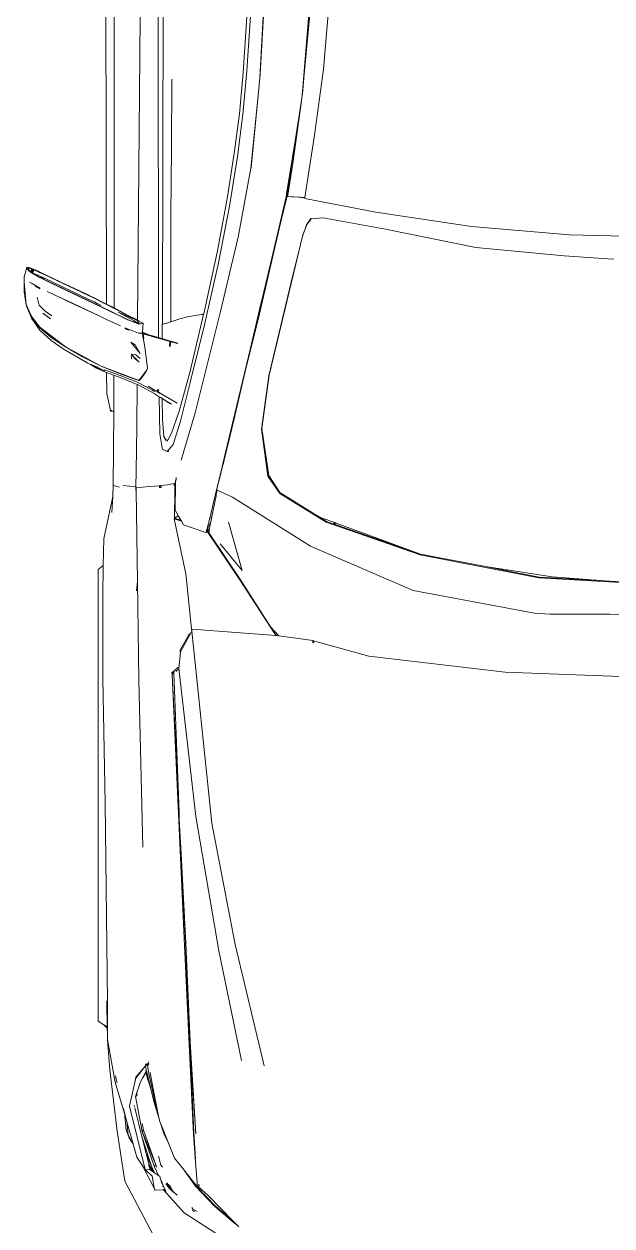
# Model space of a CAD drawing. Header units: millimetres. Extents: x 1010 to 1494, y -119 to 564.
# Drawn here: x 1339.228 to 1340.298, y 488.386 to 490.575 of the extents above; entities that cross this region are included whole.
import ezdxf

# ---------------------------------------------------------------- set-up
doc = ezdxf.new("R2010")
doc.units = ezdxf.units.MM
doc.layers.get('0').update_dxf_attribs({"lineweight": 9})
doc.layers.add('Edges', color=7, linetype='Continuous', lineweight=9)

# ---------------------------------------------------------------- blocks, each defined once
blk = doc.blocks.new('chevy tahoe pl')
at = {"layer": 'Edges'}
for p, q in [((115.411, 100.671), (116.193, 101.215)), ((115.562, 100.672), (116.265, 101.216)), ((116.193, 101.215), (116.517, 101.34)), ((116.214, 101.216), (116.517, 101.34)), ((116.546, 101.343), (116.255, 101.216)), ((116.265, 101.216), (116.641, 101.381)), ((116.28, 101.19), (116.958, 101.505)), ((116.419, 101.292), (116.546, 101.343)), ((116.517, 101.34), (116.662, 101.4)), ((116.582, 101.357), (116.546, 101.343)), ((116.565, 101.354), (116.629, 101.379)), ((116.582, 101.357), (116.641, 101.381)), ((116.629, 101.379), (116.582, 101.357)), ((116.654, 101.389), (116.629, 101.379)), ((116.641, 101.381), (116.974, 101.515)), ((116.641, 101.381), (116.654, 101.389)), ((116.654, 101.389), (116.704, 101.409)), ((116.662, 101.4), (116.837, 101.472)), ((116.807, 101.461), (116.662, 101.4)), ((116.704, 101.409), (116.974, 101.515)), ((116.704, 101.409), (116.733, 101.423)), ((116.733, 101.423), (116.766, 101.436)), ((116.766, 101.436), (116.974, 101.515)), ((116.918, 101.505), (116.766, 101.436)), ((116.766, 101.436), (116.907, 101.498)), ((116.837, 101.472), (116.807, 101.461)), ((116.837, 101.472), (116.918, 101.505)), ((116.907, 101.498), (116.998, 101.538)), ((117.039, 101.558), (116.918, 101.505)), ((116.99, 101.525), (116.953, 101.512)), ((116.958, 101.505), (117.011, 101.53)), ((116.974, 101.515), (116.958, 101.505)), ((116.979, 101.518), (116.974, 101.515)), ((116.979, 101.518), (117.011, 101.53)), ((116.99, 101.525), (116.979, 101.518)), ((117.038, 101.555), (116.99, 101.525)), ((117.011, 101.53), (116.99, 101.525)), ((116.998, 101.538), (117.008, 101.542)), ((117.008, 101.542), (117.038, 101.555)), ((117.011, 101.53), (117.015, 101.531)), ((117.019, 101.535), (117.015, 101.531)), ((117.038, 101.555), (117.041, 101.556)), ((117.043, 101.558), (117.039, 101.558)), ((117.043, 101.558), (117.041, 101.556)), ((117.043, 101.558), (118.528, 101.682)), ((117.043, 101.558), (117.878, 101.679)), ((117.878, 101.679), (118.542, 101.687)), ((118.528, 101.682), (117.878, 101.679)), ((118.282, 100.95), (118.508, 101.345)), ((118.508, 101.345), (118.39, 101.132)), ((118.542, 101.687), (118.528, 101.682)), ((118.582, 101.683), (118.528, 101.682)), ((118.542, 101.687), (118.582, 101.683)), ((118.786, 101.686), (118.582, 101.683)), ((118.786, 101.686), (118.846, 101.687)), ((119.366, 101.519), (118.846, 101.687)), ((118.984, 100.983), (119.114, 101.197)), ((118.997, 101.038), (119.133, 101.261)), ((119.084, 101.142), (119.199, 101.265)), ((119.119, 101.198), (119.094, 101.137)), ((119.123, 101.208), (119.114, 101.197)), ((119.123, 101.208), (119.119, 101.198)), ((119.177, 101.275), (119.123, 101.208)), ((119.133, 101.261), (119.145, 101.276)), ((119.199, 101.265), (119.139, 101.118)), ((119.145, 101.276), (119.153, 101.285)), ((119.153, 101.285), (119.242, 101.392)), ((119.206, 101.31), (119.177, 101.275)), ((119.275, 101.232), (119.177, 101.275)), ((119.215, 101.084), (119.199, 101.265)), ((119.206, 101.31), (119.237, 101.337)), ((119.215, 101.084), (119.275, 101.232)), ((119.215, 101.084), (119.353, 101.215)), ((119.237, 101.337), (119.253, 101.35)), ((119.242, 101.392), (119.244, 101.394)), ((119.244, 101.394), (119.262, 101.411)), ((119.253, 101.35), (119.304, 101.374)), ((119.262, 101.411), (119.327, 101.469)), ((119.275, 101.232), (119.353, 101.215)), ((119.353, 101.215), (119.291, 101.063)), ((119.304, 101.374), (119.333, 101.376)), ((119.327, 101.469), (119.38, 101.495)), ((119.331, 101.08), (119.401, 101.248)), ((119.331, 101.08), (119.353, 101.215)), ((119.333, 101.376), (119.339, 101.383)), ((119.339, 101.383), (119.345, 101.389)), ((119.339, 101.383), (119.36, 101.38)), ((119.345, 101.389), (119.384, 101.426)), ((119.345, 101.389), (119.38, 101.384)), ((119.4, 101.248), (119.345, 101.112)), ((119.394, 101.369), (119.353, 101.215)), ((119.353, 101.215), (119.4, 101.248)), ((119.36, 101.38), (119.38, 101.384)), ((119.366, 101.519), (119.457, 101.505)), ((119.38, 101.495), (119.409, 101.498)), ((119.38, 101.384), (119.394, 101.369)), ((119.384, 101.426), (119.409, 101.498)), ((119.394, 101.369), (119.446, 101.417)), ((119.4, 101.248), (119.422, 101.3)), ((119.409, 101.498), (119.423, 101.495)), ((119.472, 101.486), (119.422, 101.3)), ((119.423, 101.495), (119.427, 101.5)), ((119.427, 101.5), (119.437, 101.501)), ((119.457, 101.505), (119.432, 101.434)), ((119.432, 101.434), (119.446, 101.417)), ((119.437, 101.501), (119.457, 101.505)), ((119.457, 101.505), (119.472, 101.486)), ((115.606, 100.672), (114.334, 99.031)), ((114.75, 99.942), (115.411, 100.671)), ((114.937, 99.942), (115.562, 100.672)), ((115.611, 100.674), (115.606, 100.672)), ((115.611, 100.674), (116.28, 101.19)), ((116.137, 99.991), (116.515, 100.485)), ((116.632, 100.341), (117.019, 100.725)), ((118.737, 100.515), (116.947, 96.8)), ((117.019, 100.725), (117.541, 100.844)), ((118.17, 100.866), (118.078, 100.682)), ((118.078, 100.682), (118.141, 100.676)), ((118.17, 100.866), (118.141, 100.676)), ((118.233, 100.863), (118.141, 100.676)), ((118.216, 100.953), (118.17, 100.866)), ((118.17, 100.866), (118.282, 100.95)), ((118.17, 100.866), (118.233, 100.863)), ((118.282, 100.95), (118.216, 100.953)), ((118.282, 100.95), (118.233, 100.863)), ((118.39, 101.132), (118.282, 100.95)), ((118.508, 100.067), (118.734, 100.54)), ((118.943, 100.796), (118.726, 100.329)), ((118.734, 100.54), (118.826, 100.728)), ((118.824, 100.693), (118.734, 100.54)), ((118.737, 100.515), (118.734, 100.54)), ((118.737, 100.515), (118.824, 100.693)), ((118.847, 100.624), (118.742, 100.399)), ((118.824, 100.693), (118.749, 100.57)), ((118.824, 100.693), (118.804, 100.682)), ((118.824, 100.693), (118.826, 100.728)), ((118.826, 100.728), (118.881, 100.827)), ((118.873, 100.783), (118.845, 100.762)), ((118.88, 100.823), (118.869, 100.807)), ((118.873, 100.783), (118.984, 100.983)), ((118.881, 100.827), (118.873, 100.783)), ((118.881, 100.827), (118.951, 100.955)), ((119.063, 101.059), (118.943, 100.796)), ((119.165, 100.786), (118.944, 100.313)), ((118.997, 101.038), (118.951, 100.955)), ((118.984, 100.983), (118.951, 100.955)), ((119.199, 100.788), (118.975, 100.307)), ((119.094, 101.137), (119.063, 101.059)), ((119.084, 101.142), (119.069, 101.107)), ((119.094, 101.164), (119.084, 101.142)), ((119.084, 101.142), (119.094, 101.137)), ((119.215, 101.084), (119.094, 101.137)), ((119.291, 101.063), (119.165, 100.786)), ((119.33, 101.079), (119.199, 100.788)), ((119.215, 101.084), (119.291, 101.063)), ((119.33, 101.079), (119.291, 101.063)), ((119.331, 101.08), (119.33, 101.079)), ((119.345, 101.112), (119.331, 101.08)), ((114.176, 99.109), (114.75, 99.942)), ((114.334, 99.031), (114.937, 99.942)), ((116.326, 99.906), (116.632, 100.341)), ((117.415, 97.558), (118.729, 100.331)), ((117.907, 100.192), (117.604, 99.549)), ((117.613, 99.592), (117.907, 100.192)), ((118.205, 99.443), (118.508, 100.067)), ((118.975, 100.307), (118.509, 99.323)), ((118.944, 100.313), (118.596, 99.575)), ((118.742, 100.399), (118.721, 100.356)), ((118.726, 100.329), (118.729, 100.331)), ((114.334, 99.031), (113.096, 96.737)), ((113.293, 97.597), (114.176, 99.109)), ((113.697, 97.933), (114.334, 99.031)), ((116.327, 96.865), (117.292, 98.896)), ((118.205, 99.443), (116.936, 96.806)), ((117.066, 98.444), (117.613, 99.592)), ((117.604, 99.549), (117.292, 98.896)), ((118.596, 99.575), (117.443, 97.144)), ((118.509, 99.323), (117.458, 97.099)), ((117.655, 97.521), (118.509, 99.323)), ((116.327, 96.865), (117.066, 98.444)), ((113.096, 96.737), (113.697, 97.933)), ((113.101, 97.256), (113.174, 97.337)), ((113.163, 97.293), (113.174, 97.337)), ((113.165, 97.322), (113.22, 97.403)), ((113.165, 97.322), (113.185, 97.372)), ((113.199, 97.362), (113.165, 97.322)), ((113.176, 97.339), (113.174, 97.337)), ((113.176, 97.339), (113.185, 97.372)), ((113.203, 97.369), (113.176, 97.339)), ((113.185, 97.372), (113.293, 97.597)), ((113.185, 97.372), (113.236, 97.433)), ((117.228, 97.169), (117.416, 97.564)), ((117.416, 97.564), (117.415, 97.558)), ((70.553, 96.34), (70.771, 96.562)), ((70.631, 96.341), (70.771, 96.562)), ((70.771, 96.562), (70.996, 96.919)), ((70.996, 96.919), (100.036, 96.919)), ((93.041, 96.63), (85.01, 96.486)), ((93.041, 96.63), (98.28, 96.633)), ((98.28, 96.633), (100.285, 96.598)), ((100.036, 96.919), (100.285, 96.598)), ((100.285, 96.598), (102.001, 96.568)), ((102.001, 96.568), (104.733, 95.992)), ((113.096, 96.737), (112.322, 94.707)), ((112.606, 95.522), (113.096, 96.737)), ((112.976, 97.039), (112.746, 96.513)), ((112.805, 96.492), (112.992, 96.96)), ((113.017, 96.939), (112.805, 96.492)), ((113.101, 97.256), (112.976, 97.039)), ((112.98, 97), (113.086, 97.188)), ((112.98, 97), (113.06, 97.098)), ((112.992, 96.96), (112.98, 97)), ((112.992, 96.96), (113.06, 97.098)), ((112.992, 96.96), (113.017, 96.939)), ((113.098, 97.118), (113.017, 96.939)), ((113.017, 96.939), (113.06, 97.098)), ((113.017, 96.939), (113.031, 96.964)), ((113.031, 96.964), (113.118, 97.159)), ((113.143, 97.244), (113.06, 97.098)), ((113.06, 97.098), (113.086, 97.188)), ((113.098, 97.118), (113.06, 97.098)), ((113.086, 97.188), (113.101, 97.256)), ((113.143, 97.244), (113.086, 97.188)), ((113.143, 97.244), (113.098, 97.118)), ((113.101, 97.256), (113.165, 97.322)), ((113.143, 97.244), (113.101, 97.256)), ((113.118, 97.159), (113.163, 97.293)), ((113.165, 97.322), (113.143, 97.244)), ((116.327, 96.865), (116.109, 96.393)), ((116.947, 96.8), (116.192, 95.221)), ((116.592, 96.084), (116.936, 96.806)), ((117.215, 96.697), (116.646, 95.6)), ((117.135, 96.984), (117.005, 96.733)), ((117.005, 96.73), (117.005, 96.733)), ((117.223, 96.641), (117.095, 96.395)), ((117.228, 97.166), (117.135, 96.984)), ((117.443, 97.144), (117.215, 96.697)), ((117.458, 97.099), (117.223, 96.641)), ((117.228, 97.169), (117.228, 97.166)), ((67.876, 96.171), (63.925, 95.698)), ((67.077, 95.837), (65.073, 95.24)), ((67.077, 95.837), (69.831, 96.332)), ((67.091, 95.716), (67.487, 95.805)), ((67.876, 96.171), (69.794, 96.332)), ((69.794, 96.332), (69.84, 96.336)), ((69.831, 96.332), (69.834, 96.333)), ((69.834, 96.333), (69.84, 96.336)), ((69.84, 96.336), (69.845, 96.336)), ((69.845, 96.336), (70.244, 96.335)), ((70.244, 96.335), (70.553, 96.34)), ((72.044, 96.33), (70.244, 96.335)), ((70.553, 96.34), (70.631, 96.341)), ((70.631, 96.341), (72.213, 96.366)), ((72.279, 96.333), (72.044, 96.33)), ((72.213, 96.366), (72.28, 96.362)), ((72.214, 96.358), (72.213, 96.358)), ((85.01, 96.486), (72.279, 96.333)), ((72.279, 96.333), (72.28, 96.362)), ((103.693, 96.045), (104.733, 95.992)), ((104.733, 95.992), (105.431, 95.957)), ((105.324, 95.546), (105.431, 95.957)), ((105.431, 95.957), (105.433, 95.967)), ((105.433, 95.967), (110.133, 95.93)), ((110.133, 95.93), (110.2, 95.93)), ((110.2, 96.143), (110.246, 96.143)), ((110.2, 96.069), (110.2, 96.143)), ((110.246, 96.069), (110.2, 96.143)), ((110.246, 96.069), (110.2, 96.143)), ((110.2, 96.069), (110.246, 96.069)), ((110.2, 96.069), (110.2, 95.93)), ((110.2, 95.93), (112.529, 95.922)), ((111.346, 96.379), (110.246, 96.143)), ((110.246, 96.069), (110.246, 96.143)), ((111.346, 96.379), (112.699, 96.383)), ((112.381, 95.522), (112.529, 95.922)), ((112.861, 96.524), (112.499, 95.52)), ((112.529, 95.922), (112.699, 96.383)), ((112.699, 96.383), (112.746, 96.513)), ((115.691, 95.484), (116.109, 96.393)), ((115.979, 96.105), (115.691, 95.484)), ((116.109, 96.393), (115.979, 96.105)), ((116.109, 96.393), (116.111, 96.393)), ((116.31, 95.496), (116.592, 96.084)), ((116.841, 95.908), (116.658, 95.556)), ((117.095, 96.395), (116.841, 95.908)), ((116.841, 95.908), (120.762, 95.895)), ((138.182, 96.444), (117.095, 96.395)), ((120.762, 95.895), (138.327, 95.892)), ((57.24, 93.368), (60.722, 95.207)), ((63.925, 95.698), (60.722, 95.207)), ((63.042, 94.657), (64.53, 95.082)), ((64.026, 95.13), (63.507, 94.944)), ((64.549, 95.086), (63.705, 94.994)), ((64.901, 95.207), (64.026, 95.13)), ((64.142, 95.155), (64.026, 95.13)), ((64.53, 95.082), (64.549, 95.086)), ((64.549, 95.086), (64.941, 95.182)), ((64.955, 95.218), (64.901, 95.207)), ((64.955, 95.217), (64.901, 95.207)), ((64.941, 95.182), (64.955, 95.218)), ((64.941, 95.182), (64.956, 95.185)), ((65.073, 95.24), (64.955, 95.218)), ((64.956, 95.185), (65.291, 95.296)), ((64.956, 95.185), (65.396, 95.292)), ((67.031, 95.702), (67.091, 95.716)), ((105.429, 95.324), (105.354, 94.51)), ((105.43, 95.328), (105.429, 95.324)), ((111.929, 94.427), (112.381, 95.522)), ((112.499, 95.52), (112.096, 94.467)), ((112.308, 94.673), (112.606, 95.522)), ((115.493, 95.183), (115.408, 94.984)), ((115.556, 95.191), (115.471, 94.991)), ((115.493, 95.183), (115.471, 94.991)), ((115.493, 95.183), (115.556, 95.191)), ((115.948, 94.686), (116.086, 95.016)), ((116.11, 95.037), (115.978, 94.726)), ((116.581, 95.642), (116.019, 94.609)), ((116.581, 95.642), (116.025, 94.415)), ((116.646, 95.6), (116.025, 94.415)), ((116.192, 95.221), (116.086, 95.016)), ((116.086, 95.016), (116.104, 95.056)), ((116.11, 95.037), (116.086, 95.016)), ((116.104, 95.056), (116.174, 95.213)), ((116.104, 95.056), (116.11, 95.037)), ((116.192, 95.221), (116.11, 95.037)), ((116.192, 95.221), (116.133, 95.121)), ((116.174, 95.213), (116.31, 95.496)), ((116.192, 95.221), (116.174, 95.213)), ((116.638, 95.514), (116.365, 94.991)), ((116.658, 95.556), (116.638, 95.514)), ((65.533, 94.923), (61.467, 93.914)), ((61.753, 94.089), (62.265, 94.435)), ((62.265, 94.435), (63.042, 94.657)), ((63.208, 94.742), (63.042, 94.657)), ((63.705, 94.994), (63.208, 94.742)), ((63.507, 94.944), (63.208, 94.742)), ((63.588, 94.113), (65.432, 94.564)), ((63.919, 94.104), (66.162, 94.531)), ((65.575, 94.603), (65.497, 94.585)), ((66.974, 94.599), (65.533, 94.923)), ((66.162, 94.531), (67.115, 94.211)), ((66.204, 94.49), (66.162, 94.531)), ((66.188, 94.45), (66.231, 94.438)), ((66.235, 94.439), (66.231, 94.438)), ((66.235, 94.439), (66.316, 94.42)), ((66.324, 94.417), (66.316, 94.42)), ((67.337, 94.496), (66.974, 94.599)), ((67.4, 94.504), (66.974, 94.599)), ((67.94, 94.044), (67.337, 94.496)), ((68.142, 93.884), (67.4, 94.504)), ((92.916, 94.313), (82.186, 94.046)), ((92.916, 94.313), (99.255, 94.405)), ((99.255, 94.405), (98.67, 94.454)), ((105.1, 94.493), (99.255, 94.405)), ((105.1, 94.508), (105.102, 94.515)), ((105.1, 94.493), (105.1, 94.508)), ((105.103, 94.493), (105.1, 94.508)), ((105.102, 94.508), (105.1, 94.508)), ((105.1, 94.489), (105.1, 94.493)), ((105.103, 94.493), (105.1, 94.493)), ((105.158, 94.514), (105.102, 94.515)), ((105.102, 94.515), (105.102, 94.508)), ((105.102, 94.508), (105.103, 94.493)), ((105.156, 94.508), (105.102, 94.508)), ((105.102, 94.482), (105.103, 94.493)), ((105.157, 94.494), (105.103, 94.493)), ((105.156, 94.508), (105.158, 94.514)), ((105.354, 94.505), (105.156, 94.508)), ((105.156, 94.477), (105.158, 94.487)), ((105.156, 94.477), (105.276, 94.479)), ((105.158, 94.514), (105.354, 94.51)), ((105.277, 94.486), (105.276, 94.479)), ((105.276, 94.479), (105.335, 93.867)), ((105.354, 94.51), (105.354, 94.505)), ((105.354, 94.51), (106.344, 94.491)), ((106.344, 94.491), (105.354, 94.505)), ((109.175, 94.45), (106.344, 94.491)), ((111.929, 94.427), (109.175, 94.45)), ((111.336, 93.331), (111.903, 94.363)), ((112.096, 94.467), (111.735, 93.755)), ((111.903, 94.363), (111.929, 94.427)), ((112.174, 94.284), (112.282, 94.602)), ((112.174, 94.284), (112.263, 94.572)), ((112.174, 94.284), (112.199, 94.336)), ((112.27, 94.206), (112.174, 94.284)), ((112.199, 94.336), (112.282, 94.602)), ((112.199, 94.336), (112.229, 94.424)), ((112.199, 94.336), (112.284, 94.236)), ((112.199, 94.336), (112.27, 94.206)), ((112.229, 94.424), (112.225, 94.424)), ((112.229, 94.424), (112.311, 94.664)), ((112.263, 94.572), (112.275, 94.6)), ((112.263, 94.572), (112.271, 94.599)), ((112.271, 94.599), (112.275, 94.6)), ((112.275, 94.6), (112.282, 94.602)), ((112.322, 94.707), (112.282, 94.602)), ((112.282, 94.602), (112.308, 94.673)), ((112.311, 94.664), (112.282, 94.602)), ((112.308, 94.673), (112.322, 94.707)), ((113.351, 94.286), (113.882, 94.806)), ((113.351, 94.286), (113.582, 94.558)), ((113.541, 94.77), (113.762, 94.806)), ((113.882, 94.806), (113.582, 94.558)), ((113.599, 94.222), (113.824, 94.515)), ((113.824, 94.515), (113.882, 94.806)), ((114.637, 94.838), (113.908, 94.231)), ((113.908, 94.231), (114.463, 94.539)), ((114.637, 94.838), (114.463, 94.539)), ((115.205, 94.174), (115.226, 94.332)), ((115.226, 94.332), (115.216, 94.168)), ((115.34, 94.655), (115.226, 94.332)), ((115.471, 94.991), (115.34, 94.655)), ((115.408, 94.984), (115.471, 94.991)), ((115.821, 94.155), (115.827, 94.329)), ((115.827, 94.329), (115.828, 94.35)), ((115.865, 94.297), (115.827, 94.329)), ((115.828, 94.35), (115.83, 94.353)), ((115.83, 94.353), (115.842, 94.39)), ((115.83, 94.353), (115.87, 94.366)), ((115.842, 94.39), (115.846, 94.394)), ((115.846, 94.394), (115.875, 94.475)), ((115.865, 94.297), (115.87, 94.366)), ((115.867, 94.295), (115.865, 94.297)), ((116.025, 94.415), (115.867, 94.295)), ((115.87, 94.366), (116.025, 94.415)), ((115.87, 94.366), (115.871, 94.413)), ((115.871, 94.413), (115.878, 94.434)), ((115.875, 94.475), (115.874, 94.465)), ((115.875, 94.475), (115.913, 94.587)), ((115.978, 94.726), (115.878, 94.434)), ((115.878, 94.434), (116.019, 94.609)), ((116.054, 94.391), (115.894, 94.081)), ((115.913, 94.587), (115.948, 94.686)), ((116.093, 94.466), (116.054, 94.391)), ((135.53, 94.223), (116.054, 94.391)), ((116.365, 94.991), (116.093, 94.466)), ((60.269, 93.33), (61.753, 94.089)), ((60.985, 93.694), (61.753, 94.089)), ((61.467, 93.914), (61.044, 93.46)), ((61.682, 93.491), (61.252, 93.297)), ((61.297, 93.366), (61.817, 93.679)), ((61.359, 93.461), (61.764, 93.666)), ((61.359, 93.461), (61.381, 93.495)), ((61.381, 93.495), (61.441, 93.587)), ((61.467, 93.914), (61.441, 93.587)), ((61.441, 93.587), (61.664, 93.642)), ((61.53, 93.939), (61.467, 93.914)), ((61.753, 94.089), (61.53, 93.939)), ((61.664, 93.642), (61.764, 93.666)), ((62.007, 93.655), (61.682, 93.491)), ((61.818, 93.552), (61.682, 93.491)), ((61.693, 93.32), (63.919, 94.104)), ((61.764, 93.666), (61.817, 93.679)), ((61.782, 93.231), (63.919, 94.104)), ((64.008, 94.015), (61.782, 93.231)), ((61.817, 93.679), (62.334, 93.806)), ((61.818, 93.552), (62.007, 93.655)), ((62.015, 93.614), (61.818, 93.552)), ((62.007, 93.655), (62.014, 93.659)), ((62.014, 93.659), (62.016, 93.659)), ((63.588, 94.113), (62.015, 93.614)), ((62.015, 93.614), (62.059, 93.637)), ((62.016, 93.659), (62.342, 93.785)), ((62.049, 93.676), (62.016, 93.659)), ((62.334, 93.806), (62.049, 93.676)), ((62.334, 93.806), (62.423, 93.827)), ((62.342, 93.785), (62.501, 93.847)), ((62.342, 93.785), (62.423, 93.827)), ((62.423, 93.827), (62.501, 93.847)), ((62.501, 93.847), (63.588, 94.113)), ((64.008, 94.015), (63.919, 94.104)), ((64.43, 94.095), (64.008, 94.015)), ((66.651, 93.545), (65.842, 93.356)), ((65.859, 93.285), (67.533, 93.641)), ((67.604, 93.837), (66.651, 93.545)), ((67.898, 93.837), (66.651, 93.545)), ((66.767, 93.422), (67.713, 93.59)), ((67.115, 94.211), (67.756, 93.872)), ((67.743, 93.837), (67.371, 94.033)), ((68.147, 93.766), (67.533, 93.641)), ((67.743, 93.837), (67.604, 93.837)), ((67.773, 93.837), (67.743, 93.837)), ((67.756, 93.872), (67.773, 93.837)), ((67.791, 93.837), (67.756, 93.872)), ((67.791, 93.837), (67.773, 93.837)), ((67.898, 93.837), (67.791, 93.837)), ((67.899, 93.837), (67.898, 93.837)), ((68.117, 93.887), (67.899, 93.837)), ((68.13, 93.801), (68.183, 93.819)), ((68.147, 93.766), (68.13, 93.801)), ((68.183, 93.819), (68.147, 93.766)), ((68.147, 93.766), (68.219, 93.801)), ((68.228, 93.685), (68.147, 93.766)), ((68.299, 93.677), (68.147, 93.766)), ((68.194, 93.84), (68.156, 93.872)), ((68.183, 93.89), (68.167, 93.89)), ((68.201, 93.855), (68.183, 93.89)), ((68.183, 93.819), (68.236, 93.855)), ((68.183, 93.819), (68.194, 93.84)), ((68.219, 93.801), (68.183, 93.819)), ((68.194, 93.84), (68.201, 93.855)), ((68.222, 93.816), (68.194, 93.84)), ((68.223, 93.815), (68.219, 93.801)), ((68.241, 93.776), (68.219, 93.801)), ((68.236, 93.855), (68.222, 93.816)), ((68.223, 93.815), (68.222, 93.816)), ((68.236, 93.855), (68.224, 93.879)), ((68.278, 93.694), (68.228, 93.685)), ((68.244, 93.669), (68.228, 93.685)), ((68.236, 93.855), (68.27, 93.817)), ((68.278, 93.694), (68.241, 93.776)), ((68.306, 93.702), (68.241, 93.776)), ((68.278, 93.694), (68.279, 93.674)), ((68.305, 93.695), (68.284, 93.675)), ((68.325, 93.681), (68.313, 93.695)), ((68.378, 93.696), (68.379, 93.694)), ((68.379, 93.694), (68.383, 93.69)), ((105.335, 93.867), (105.412, 92.999)), ((111.806, 93.717), (111.557, 93.302)), ((111.735, 93.755), (111.559, 93.447)), ((112.27, 94.206), (112.284, 94.236)), ((112.547, 94.001), (112.27, 94.206)), ((112.557, 94.021), (112.27, 94.206)), ((112.557, 94.021), (112.284, 94.236)), ((112.547, 94.001), (112.557, 94.021)), ((112.799, 93.852), (112.547, 94.001)), ((112.547, 94.001), (112.833, 93.808)), ((112.799, 93.852), (112.557, 94.021)), ((112.833, 93.808), (112.557, 94.021)), ((112.847, 93.818), (112.799, 93.852)), ((112.833, 93.808), (112.847, 93.818)), ((112.982, 93.756), (112.833, 93.808)), ((112.884, 93.801), (112.847, 93.818)), ((112.974, 93.748), (112.884, 93.801)), ((112.982, 93.756), (112.884, 93.801)), ((113.157, 93.775), (112.974, 93.748)), ((113.148, 93.778), (112.982, 93.756)), ((113.157, 93.775), (113.148, 93.778)), ((113.511, 93.828), (113.157, 93.775)), ((113.162, 93.773), (113.157, 93.775)), ((113.162, 93.773), (113.629, 93.836)), ((113.539, 93.832), (113.533, 93.831)), ((113.629, 93.836), (114.193, 93.915)), ((114.193, 93.915), (114.681, 93.993)), ((114.681, 93.993), (114.877, 94.026)), ((114.868, 93.995), (115.173, 94.039)), ((114.877, 94.026), (114.868, 93.995)), ((114.877, 94.026), (115.032, 94.052)), ((115.173, 94.039), (114.916, 94.033)), ((115.173, 94.039), (114.93, 93.16)), ((115.114, 93.674), (114.938, 93.056)), ((115.185, 94.083), (115.03, 94.058)), ((115.03, 94.058), (115.032, 94.052)), ((115.185, 94.077), (115.031, 94.054)), ((115.114, 93.674), (115.276, 94.08)), ((115.114, 93.674), (115.15, 93.803)), ((115.15, 93.803), (115.151, 93.816)), ((115.155, 93.856), (115.151, 93.816)), ((115.151, 93.816), (115.164, 93.845)), ((115.173, 94.039), (115.155, 93.856)), ((115.155, 93.856), (115.205, 93.976)), ((115.202, 93.935), (115.164, 93.845)), ((115.164, 93.845), (115.18, 93.897)), ((115.173, 94.039), (115.24, 94.082)), ((115.173, 94.039), (115.185, 94.077)), ((115.18, 93.897), (115.189, 93.921)), ((115.185, 94.083), (115.24, 94.09)), ((115.189, 93.921), (115.205, 93.976)), ((115.231, 94.114), (115.205, 94.174)), ((115.205, 93.976), (115.25, 94.082)), ((115.205, 93.976), (115.24, 94.082)), ((115.216, 94.168), (115.246, 94.107)), ((115.24, 94.09), (115.231, 94.114)), ((115.246, 94.107), (115.24, 94.09)), ((115.24, 94.09), (115.24, 94.082)), ((115.24, 94.082), (115.25, 94.082)), ((115.25, 94.082), (115.276, 94.08)), ((115.274, 94.105), (115.274, 94.104)), ((115.276, 94.08), (115.87, 94.038)), ((115.278, 94.105), (115.278, 94.103)), ((115.285, 94.103), (115.285, 94.104)), ((115.853, 94.061), (115.821, 94.155)), ((115.891, 94.079), (115.853, 94.061)), ((115.87, 94.038), (115.853, 94.061)), ((115.894, 94.081), (115.87, 94.038)), ((115.891, 94.079), (115.87, 94.038)), ((115.894, 94.084), (115.891, 94.079)), ((115.894, 94.081), (115.891, 94.079)), ((60.158, 92.728), (58.682, 91.396)), ((60.158, 92.709), (60.074, 92.602)), ((60.102, 92.589), (60.376, 92.733)), ((60.196, 93.3), (60.148, 93.271)), ((60.158, 92.728), (60.148, 93.271)), ((60.158, 92.691), (60.202, 92.74)), ((60.158, 92.709), (60.158, 92.728)), ((60.158, 92.691), (60.158, 92.709)), ((61.044, 93.46), (60.196, 93.3)), ((60.269, 93.33), (60.196, 93.3)), ((60.342, 92.697), (60.376, 92.733)), ((60.364, 92.765), (60.409, 92.779)), ((60.376, 92.733), (60.688, 92.872)), ((60.376, 92.733), (60.745, 92.864)), ((60.39, 92.719), (60.376, 92.733)), ((60.675, 92.861), (60.931, 92.94)), ((60.931, 92.94), (61.042, 92.974)), ((61.042, 92.974), (61.052, 92.989)), ((61.052, 92.989), (61.093, 93.053)), ((61.093, 93.053), (61.693, 93.32)), ((61.093, 93.053), (61.252, 93.297)), ((61.252, 93.297), (61.297, 93.366)), ((61.297, 93.366), (61.359, 93.461)), ((61.616, 92.798), (61.747, 92.893)), ((61.632, 93.178), (61.782, 93.231)), ((61.782, 93.231), (61.653, 93.174)), ((61.782, 93.231), (61.693, 93.32)), ((61.747, 92.893), (62.328, 93.058)), ((63.776, 92.715), (63.168, 92.405)), ((63.987, 92.736), (63.582, 92.572)), ((64.46, 92.927), (63.776, 92.715)), ((64.402, 92.904), (63.776, 92.715)), ((63.794, 92.679), (63.987, 92.736)), ((64.402, 92.904), (63.987, 92.736)), ((64.46, 92.927), (64.402, 92.904)), ((64.59, 92.98), (64.46, 92.927)), ((64.653, 92.995), (64.59, 92.98)), ((64.723, 93.009), (64.653, 92.995)), ((64.726, 93.01), (64.723, 93.009)), ((65.842, 93.356), (64.726, 93.01)), ((64.803, 93.025), (64.726, 93.01)), ((64.808, 93.026), (64.803, 93.025)), ((65.842, 93.338), (64.808, 93.026)), ((65.328, 93.129), (64.808, 93.026)), ((65.328, 93.129), (65.353, 93.136)), ((65.353, 93.136), (66.767, 93.422)), ((65.353, 93.136), (65.859, 93.285)), ((105.292, 92.993), (105.412, 92.999)), ((105.301, 92.888), (105.292, 92.993)), ((105.301, 92.888), (105.412, 92.999)), ((105.301, 92.888), (105.421, 92.895)), ((105.412, 92.999), (105.421, 92.895)), ((105.421, 92.895), (105.465, 92.482)), ((107.607, 92.5), (107.773, 92.785)), ((107.845, 92.807), (107.773, 92.785)), ((107.845, 92.807), (108.76, 92.959)), ((108.58, 92.704), (108.347, 92.566)), ((108.58, 92.704), (108.347, 92.599)), ((109.682, 92.798), (108.58, 92.704)), ((111.133, 92.998), (108.76, 92.959)), ((109.008, 92.979), (109.017, 92.981)), ((111.013, 92.807), (109.682, 92.798)), ((110.652, 92.209), (111.093, 92.932)), ((111.013, 92.807), (110.699, 92.318)), ((111.093, 92.932), (111.013, 92.807)), ((111.08, 92.473), (111.355, 92.953)), ((111.093, 92.932), (111.133, 92.998)), ((111.133, 92.998), (111.336, 93.331)), ((111.452, 93.117), (111.34, 92.97)), ((111.465, 93.108), (111.34, 92.97)), ((111.355, 92.953), (111.34, 92.97)), ((111.465, 93.108), (111.355, 92.953)), ((111.473, 93.167), (111.452, 93.117)), ((111.452, 93.117), (111.465, 93.108)), ((111.486, 93.159), (111.465, 93.108)), ((111.465, 93.108), (111.58, 93.03)), ((111.47, 93.211), (111.48, 93.225)), ((111.544, 93.314), (111.473, 93.167)), ((111.486, 93.159), (111.473, 93.167)), ((111.475, 93.302), (111.495, 93.341)), ((111.486, 93.159), (111.544, 93.314)), ((111.486, 93.159), (111.557, 93.302)), ((111.601, 93.08), (111.486, 93.159)), ((111.486, 93.159), (111.58, 93.03)), ((111.494, 93.335), (111.494, 93.334)), ((111.495, 93.341), (111.559, 93.447)), ((111.544, 93.314), (111.557, 93.302)), ((111.58, 93.03), (111.601, 93.08)), ((114.753, 92.528), (114.93, 93.16)), ((114.794, 92.548), (114.872, 92.823)), ((114.872, 92.823), (114.938, 93.056)), ((115.472, 92.821), (114.872, 92.823)), ((114.872, 92.823), (115.771, 92.814)), ((147.598, 93.067), (114.938, 93.056)), ((115.771, 92.814), (115.746, 92.818)), ((115.771, 92.814), (115.781, 92.791)), ((115.795, 92.803), (115.771, 92.814)), ((115.781, 92.791), (115.814, 92.713)), ((115.781, 92.791), (115.796, 92.791)), ((115.798, 92.791), (115.795, 92.803)), ((115.796, 92.791), (115.795, 92.803)), ((115.797, 92.763), (115.796, 92.791)), ((115.796, 92.791), (115.798, 92.791)), ((115.814, 92.713), (115.798, 92.791)), ((147.632, 92.724), (115.798, 92.791)), ((115.893, 92.459), (115.814, 92.713)), ((59.963, 92.013), (59.82, 91.86)), ((59.963, 92.013), (59.942, 91.994)), ((60.055, 92.11), (59.963, 92.013)), ((60.006, 92.079), (60.02, 92.092)), ((60.02, 92.092), (60.024, 92.096)), ((60.024, 92.096), (60.34, 92.395)), ((60.304, 92.377), (60.024, 92.096)), ((60.027, 92.099), (60.304, 92.377)), ((60.126, 92.181), (60.055, 92.11)), ((60.06, 92.58), (60.158, 92.691)), ((60.109, 92.163), (60.117, 92.171)), ((60.304, 92.377), (60.113, 92.173)), ((60.126, 92.181), (60.465, 92.501)), ((60.126, 92.181), (60.34, 92.395)), ((60.126, 92.181), (60.162, 92.181)), ((60.127, 92.181), (60.465, 92.501)), ((60.162, 92.181), (60.465, 92.501)), ((60.256, 92.285), (60.278, 92.304)), ((60.298, 92.227), (60.518, 92.484)), ((60.393, 92.448), (60.304, 92.377)), ((60.34, 92.395), (60.304, 92.377)), ((60.304, 92.377), (60.333, 92.362)), ((60.34, 92.395), (60.429, 92.484)), ((60.393, 92.448), (60.357, 92.388)), ((60.518, 92.43), (60.375, 92.287)), ((60.388, 92.3), (60.518, 92.43)), ((60.447, 92.501), (60.393, 92.448)), ((60.393, 92.448), (60.419, 92.453)), ((60.393, 92.448), (60.408, 92.441)), ((60.429, 92.484), (60.465, 92.501)), ((60.447, 92.501), (60.5, 92.519)), ((60.456, 92.492), (60.447, 92.501)), ((60.465, 92.501), (60.554, 92.555)), ((60.465, 92.501), (60.518, 92.484)), ((60.5, 92.395), (60.478, 92.383)), ((60.5, 92.395), (60.48, 92.376)), ((60.5, 92.519), (60.491, 92.493)), ((60.496, 92.445), (60.491, 92.452)), ((60.518, 92.555), (60.5, 92.519)), ((60.5, 92.519), (60.571, 92.537)), ((60.536, 92.501), (60.5, 92.519)), ((60.5, 92.395), (60.518, 92.43)), ((60.554, 92.466), (60.503, 92.466)), ((60.536, 92.501), (60.512, 92.486)), ((60.554, 92.555), (60.518, 92.484)), ((60.571, 92.537), (60.518, 92.555)), ((60.518, 92.484), (60.518, 92.43)), ((60.589, 92.484), (60.518, 92.43)), ((60.589, 92.484), (60.518, 92.484)), ((60.554, 92.466), (60.536, 92.501)), ((60.589, 92.484), (60.554, 92.555)), ((60.554, 92.466), (60.571, 92.537)), ((60.589, 92.484), (60.554, 92.466)), ((60.589, 92.484), (60.571, 92.537)), ((61.52, 91.47), (62.202, 92.015)), ((63.168, 92.405), (62.202, 92.015)), ((63.582, 92.572), (63.168, 92.405)), ((63.582, 92.572), (63.794, 92.679)), ((93.267, 92.182), (75.872, 91.379)), ((93.268, 92.174), (84.407, 91.733)), ((93.402, 92.058), (84.407, 91.733)), ((93.268, 92.174), (93.267, 92.182)), ((93.273, 92.174), (93.267, 92.182)), ((93.273, 92.174), (93.268, 92.174)), ((93.302, 92.176), (93.273, 92.174)), ((93.403, 92.187), (93.302, 92.176)), ((93.302, 92.176), (93.402, 92.058)), ((93.302, 92.176), (93.506, 92.067)), ((93.506, 92.067), (93.402, 92.058)), ((93.506, 92.067), (93.403, 92.187)), ((93.645, 91.749), (93.479, 91.939)), ((93.726, 91.805), (93.506, 92.067)), ((103.282, 92.035), (99.756, 91.289)), ((103.282, 92.035), (103.14, 91.583)), ((103.203, 91.617), (103.341, 92.012)), ((103.338, 92.013), (103.282, 92.035)), ((103.338, 92.013), (103.338, 92.035)), ((103.341, 92.012), (103.338, 92.013)), ((103.455, 91.818), (103.341, 92.012)), ((105.016, 92.008), (103.341, 92.012)), ((103.555, 91.811), (103.851, 91.974)), ((103.851, 91.974), (105.579, 91.95)), ((105.085, 92.007), (105.016, 92.008)), ((105.279, 92.007), (105.085, 92.007)), ((105.355, 92.007), (105.279, 92.007)), ((105.397, 92.006), (105.355, 92.007)), ((105.406, 92.006), (105.397, 92.006)), ((105.455, 92.006), (105.406, 92.006)), ((105.454, 92.012), (105.431, 92.034)), ((105.431, 92.034), (105.452, 92.034)), ((105.452, 92.034), (105.454, 92.012)), ((105.452, 92.034), (105.551, 92.034)), ((105.454, 92.012), (105.455, 92.006)), ((105.459, 92.006), (105.454, 92.012)), ((105.459, 92.006), (105.455, 92.006)), ((105.551, 92.034), (105.459, 92.006)), ((105.579, 92.006), (105.459, 92.006)), ((105.465, 92.482), (105.551, 92.034)), ((105.551, 92.034), (105.579, 92.006)), ((105.579, 92.006), (105.579, 91.95)), ((105.579, 91.95), (105.711, 91.949)), ((105.711, 91.949), (105.825, 91.947)), ((105.73, 91.943), (105.711, 91.949)), ((105.82, 91.915), (105.73, 91.943)), ((105.854, 91.938), (105.82, 91.915)), ((107.607, 92.5), (108.064, 92.108)), ((107.607, 92.5), (107.607, 92.377)), ((109.56, 91.63), (108.064, 92.108)), ((108.346, 92.45), (108.253, 92.501)), ((108.347, 92.566), (108.346, 92.516)), ((108.346, 92.516), (108.347, 92.45)), ((108.346, 92.45), (108.346, 92.516)), ((108.347, 92.45), (108.346, 92.45)), ((108.347, 92.566), (108.347, 92.599)), ((108.786, 92.211), (108.347, 92.45)), ((110.205, 91.73), (108.786, 92.211)), ((110.651, 92.207), (110.652, 92.209)), ((110.729, 91.847), (111.08, 92.473)), ((114.383, 92.349), (114.367, 92.297)), ((114.367, 92.297), (114.576, 92.277)), ((114.69, 92.319), (114.383, 92.349)), ((114.674, 92.267), (114.383, 92.349)), ((114.564, 91.833), (114.65, 92.154)), ((114.576, 92.277), (114.674, 92.267)), ((114.607, 91.877), (114.695, 92.2)), ((114.674, 92.267), (114.65, 92.154)), ((114.695, 92.2), (114.65, 92.154)), ((114.674, 92.267), (114.69, 92.319)), ((114.674, 92.267), (114.714, 92.314)), ((114.674, 92.267), (114.695, 92.2)), ((114.69, 92.319), (114.753, 92.528)), ((114.732, 92.36), (114.69, 92.319)), ((114.695, 92.2), (114.714, 92.314)), ((114.714, 92.314), (114.732, 92.36)), ((114.732, 92.36), (114.794, 92.548)), ((114.743, 92.434), (114.732, 92.36)), ((114.732, 92.41), (114.732, 92.36)), ((115.956, 92.252), (115.893, 92.459)), ((122.738, 92.254), (115.956, 92.252)), ((116.134, 91.672), (115.956, 92.252)), ((127.137, 92.221), (122.738, 92.254)), ((131.536, 92.199), (127.137, 92.221)), ((58.682, 91.396), (55.936, 87.122)), ((60.408, 90.584), (61.46, 91.423)), ((60.411, 90.668), (61.52, 91.47)), ((60.821, 90.931), (61.46, 91.423)), ((61.46, 91.423), (61.52, 91.47)), ((75.872, 91.379), (69.534, 91.074)), ((69.678, 91.017), (76.016, 91.294)), ((76.001, 91.308), (69.711, 91.032)), ((81.757, 91.599), (76.001, 91.308)), ((76.016, 91.294), (81.757, 91.599)), ((81.757, 91.599), (83.97, 91.717)), ((84.407, 91.733), (83.97, 91.717)), ((93.667, 91.738), (84.148, 90.648)), ((93.645, 91.749), (93.65, 91.752)), ((94.732, 91.643), (93.645, 91.749)), ((93.673, 91.739), (93.667, 91.738)), ((93.726, 91.805), (93.745, 91.819)), ((93.752, 91.774), (93.726, 91.805)), ((94.844, 91.653), (94.713, 91.665)), ((96.08, 90.916), (94.732, 91.643)), ((95.927, 91.062), (94.844, 91.653)), ((99.756, 91.289), (96.23, 90.932)), ((102.447, 90.136), (102.907, 91.454)), ((102.907, 91.454), (103.14, 91.583)), ((103.14, 91.583), (103.203, 91.617)), ((103.203, 91.617), (103.427, 91.741)), ((103.427, 91.741), (103.455, 91.818)), ((103.427, 91.741), (103.555, 91.811)), ((103.455, 91.818), (103.555, 91.811)), ((105.82, 91.915), (105.935, 91.914)), ((107.05, 91.595), (110.096, 90.69)), ((109.56, 91.63), (112.135, 90.987)), ((112.694, 91.045), (110.205, 91.73)), ((114.558, 91.813), (114.56, 91.815)), ((114.56, 91.815), (114.564, 91.833)), ((114.601, 91.857), (114.607, 91.877)), ((116.264, 91.197), (116.134, 91.672)), ((116.364, 90.691), (116.264, 91.197)), ((58.827, 90.846), (58.764, 90.734)), ((58.768, 90.557), (58.933, 90.846)), ((58.867, 90.876), (58.827, 90.846)), ((58.933, 90.846), (59.028, 90.914)), ((60.411, 90.668), (59.094, 89.421)), ((59.129, 89.403), (60.31, 90.536)), ((59.794, 89.866), (60.35, 90.476)), ((60.303, 90.547), (60.352, 90.576)), ((60.355, 90.552), (60.303, 90.547)), ((60.367, 90.494), (60.303, 90.547)), ((60.303, 90.547), (60.31, 90.536)), ((60.31, 90.536), (60.35, 90.476)), ((60.35, 90.476), (60.367, 90.494)), ((60.352, 90.576), (60.429, 90.65)), ((60.352, 90.576), (60.391, 90.599)), ((61.947, 90.68), (60.355, 90.552)), ((60.355, 90.552), (60.391, 90.599)), ((60.408, 90.584), (60.355, 90.552)), ((60.382, 90.51), (60.355, 90.552)), ((60.376, 90.505), (60.355, 90.552)), ((60.367, 90.494), (60.382, 90.51)), ((60.382, 90.51), (60.388, 90.515)), ((60.391, 90.599), (60.821, 90.931)), ((60.391, 90.599), (60.408, 90.584)), ((60.409, 90.429), (60.433, 90.431)), ((60.433, 90.431), (60.424, 90.444)), ((60.821, 90.931), (60.429, 90.65)), ((60.433, 90.431), (60.467, 90.434)), ((60.446, 90.478), (60.45, 90.481)), ((60.467, 90.434), (60.486, 90.458)), ((60.486, 90.458), (60.51, 90.49)), ((63.718, 90.806), (61.947, 90.68)), ((63.857, 90.774), (62.154, 90.674)), ((69.534, 91.074), (63.718, 90.806)), ((63.772, 90.66), (69.711, 91.032)), ((63.772, 90.66), (69.678, 91.017)), ((69.711, 91.032), (63.857, 90.774)), ((75.52, 89.167), (84.148, 90.648)), ((83.731, 89.631), (96.078, 90.903)), ((95.795, 85.515), (96.189, 90.919)), ((96.078, 90.903), (96.189, 90.919)), ((96.23, 90.932), (96.08, 90.916)), ((96.08, 90.916), (96.08, 90.909)), ((96.189, 90.919), (96.183, 90.922)), ((110.096, 90.69), (116.524, 89.08)), ((112.135, 90.987), (115.762, 90.1)), ((116.422, 90.152), (112.694, 91.045)), ((116.425, 90.296), (116.364, 90.691)), ((59.794, 89.866), (58.16, 88.256)), ((59.706, 89.769), (59.794, 89.866)), ((75.933, 88.133), (83.731, 89.631)), ((99.306, 87.782), (102.517, 89.94)), ((99.363, 87.78), (102.377, 89.789)), ((102.468, 89.804), (102.377, 89.789)), ((102.377, 89.789), (102.381, 89.792)), ((102.381, 89.792), (102.585, 89.928)), ((102.381, 89.792), (102.468, 89.804)), ((102.396, 89.99), (102.447, 90.136)), ((102.511, 89.963), (102.396, 89.99)), ((102.468, 89.804), (102.473, 89.803)), ((102.473, 89.803), (102.477, 89.804)), ((102.552, 89.791), (102.477, 89.804)), ((102.524, 89.96), (102.511, 89.963)), ((102.524, 89.96), (102.517, 89.94)), ((102.517, 89.94), (102.54, 89.956)), ((102.54, 89.956), (102.524, 89.96)), ((102.605, 89.94), (102.54, 89.956)), ((102.677, 89.893), (102.552, 89.791)), ((102.696, 89.768), (102.552, 89.791)), ((102.585, 89.928), (102.605, 89.94)), ((103.342, 89.762), (102.605, 89.94)), ((103.103, 89.694), (102.677, 89.893)), ((102.901, 89.734), (102.696, 89.768)), ((102.903, 89.735), (102.901, 89.734)), ((102.903, 89.735), (103.103, 89.694)), ((103.838, 89.54), (103.103, 89.694)), ((103.103, 89.694), (103.343, 89.646)), ((103.343, 89.646), (103.342, 89.762)), ((105.072, 89.343), (103.342, 89.762)), ((103.343, 89.646), (103.855, 89.542)), ((115.762, 90.1), (119.741, 89.194)), ((116.422, 90.152), (116.425, 90.296)), ((116.459, 90.144), (116.422, 90.152)), ((116.459, 90.144), (116.425, 90.296)), ((120.505, 89.255), (116.459, 90.144)), ((59.094, 89.421), (58.025, 88.175)), ((59.129, 89.403), (58.16, 88.256)), ((68.487, 87.719), (75.52, 89.167)), ((101.68, 89.078), (99.975, 87.683)), ((104.772, 89.353), (103.838, 89.54)), ((103.855, 89.542), (104.772, 89.353)), ((105.139, 89.289), (104.678, 88.296)), ((104.772, 89.353), (104.81, 89.347)), ((105.191, 89.303), (104.772, 89.353)), ((104.81, 89.347), (104.974, 89.318)), ((104.974, 89.318), (105.072, 89.343)), ((104.974, 89.318), (105.139, 89.289)), ((105.826, 89.161), (105.072, 89.343)), ((105.147, 89.306), (105.139, 89.289)), ((105.147, 89.306), (105.191, 89.303)), ((105.195, 89.295), (105.147, 89.306)), ((105.223, 89.307), (105.191, 89.303)), ((105.191, 89.303), (105.195, 89.295)), ((105.389, 89.256), (105.191, 89.303)), ((105.191, 89.303), (105.213, 89.292)), ((105.363, 89.258), (105.195, 89.295)), ((105.294, 89.29), (105.273, 89.278)), ((105.389, 89.256), (105.363, 89.258)), ((105.442, 89.24), (105.363, 89.258)), ((105.447, 89.25), (105.389, 89.256)), ((105.443, 89.242), (105.389, 89.256)), ((105.447, 89.25), (105.441, 89.254)), ((105.442, 89.24), (105.443, 89.242)), ((105.572, 89.212), (105.442, 89.24)), ((105.443, 89.242), (105.447, 89.25)), ((105.572, 89.212), (105.443, 89.242)), ((105.77, 89.161), (105.572, 89.212)), ((105.77, 89.161), (105.826, 89.161)), ((105.835, 89.144), (105.77, 89.161)), ((105.896, 89.144), (105.826, 89.161)), ((105.835, 89.144), (105.896, 89.144)), ((105.853, 89.14), (105.835, 89.144)), ((105.915, 89.14), (105.853, 89.14)), ((106.668, 88.932), (105.853, 89.14)), ((105.915, 89.14), (105.896, 89.144)), ((106.103, 89.094), (105.915, 89.14)), ((106.091, 89.088), (106.103, 89.094)), ((106.638, 88.965), (106.103, 89.094)), ((106.832, 88.918), (106.638, 88.965)), ((106.745, 88.912), (106.668, 88.932)), ((106.867, 88.883), (106.745, 88.912)), ((106.832, 88.918), (106.867, 88.892)), ((107.462, 88.766), (106.832, 88.918)), ((106.867, 88.892), (106.867, 88.883)), ((106.867, 88.892), (106.873, 88.887)), ((106.873, 88.881), (106.867, 88.883)), ((106.873, 88.881), (106.873, 88.887)), ((106.873, 88.887), (106.884, 88.879)), ((106.884, 88.879), (106.873, 88.881)), ((109.882, 88.153), (106.884, 88.879)), ((116.524, 89.08), (121.4, 87.936)), ((123.375, 88.493), (119.741, 89.194)), ((123.986, 88.613), (120.505, 89.255)), ((58.16, 88.256), (57.89, 87.99)), ((57.89, 87.99), (58.025, 88.175)), ((75.933, 88.133), (68.134, 86.257)), ((103.071, 88.559), (99.975, 87.683)), ((104.678, 88.296), (101.538, 83.291)), ((114.252, 87.144), (107.462, 88.766)), ((109.908, 88.148), (109.882, 88.153)), ((113.037, 87.416), (109.908, 88.148)), ((126.581, 87.977), (123.375, 88.493)), ((126.913, 88.163), (123.986, 88.613)), ((129.321, 87.851), (126.913, 88.163)), ((57.89, 87.99), (57.796, 87.898)), ((95.959, 85.624), (99.306, 87.782)), ((96.347, 85.854), (99.363, 87.78)), ((116.175, 86.62), (113.037, 87.416)), ((113.062, 87.411), (113.037, 87.416)), ((116.217, 86.633), (113.062, 87.411)), ((121.4, 87.936), (125.823, 87.113)), ((126.581, 87.977), (129.28, 87.623)), ((129.28, 87.623), (132.087, 87.367)), ((131.954, 87.613), (129.321, 87.851)), ((135.56, 87.381), (131.954, 87.613)), ((135.619, 87.144), (132.087, 87.367)), ((117.104, 86.471), (114.252, 87.144)), ((119.345, 85.901), (116.175, 86.62)), ((116.556, 86.554), (116.217, 86.633)), ((116.556, 86.554), (117.006, 86.483)), ((117.037, 86.442), (116.556, 86.554)), ((130.49, 86.653), (125.823, 87.113)), ((125.823, 87.113), (125.855, 87.107)), ((125.855, 87.107), (130.49, 86.653)), ((130.49, 86.653), (131.629, 86.542)), ((139.427, 86.11), (131.629, 86.542)), ((131.629, 86.542), (131.86, 86.519)), ((131.86, 86.519), (139.714, 86.086)), ((96.347, 85.854), (95.791, 85.35)), ((95.989, 85.625), (96.347, 85.854)), ((104.919, 85.256), (106.028, 86.025)), ((104.942, 85.234), (106.045, 85.972)), ((106.071, 85.966), (104.974, 85.248)), ((106.028, 86.025), (109.05, 86.439)), ((109.092, 86.41), (106.071, 85.966)), ((109.05, 86.439), (112.481, 85.97)), ((112.522, 85.941), (109.092, 86.41)), ((112.481, 85.97), (115.716, 85.184)), ((112.522, 85.941), (112.497, 85.947)), ((115.733, 85.162), (112.522, 85.941)), ((117.006, 86.483), (117.104, 86.471)), ((117.037, 86.442), (117.343, 86.415)), ((119.371, 85.898), (117.037, 86.442)), ((117.343, 86.415), (117.104, 86.471)), ((120.047, 85.777), (117.343, 86.415)), ((122.213, 85.229), (119.345, 85.901)), ((119.371, 85.898), (122.259, 85.24)), ((123.979, 84.858), (120.047, 85.777)), ((95.46, 83.138), (95.772, 85.324)), ((95.772, 85.324), (95.791, 85.456)), ((95.772, 85.324), (95.791, 85.35)), ((95.791, 85.456), (95.792, 85.471)), ((95.87, 85.552), (95.792, 85.471)), ((95.792, 85.471), (95.794, 85.492)), ((95.794, 85.492), (95.827, 85.526)), ((95.794, 85.492), (95.795, 85.506)), ((95.795, 85.515), (95.854, 85.554)), ((95.795, 85.506), (95.827, 85.526)), ((95.795, 85.506), (95.795, 85.515)), ((95.827, 85.526), (95.854, 85.554)), ((95.827, 85.526), (95.87, 85.552)), ((95.854, 85.554), (95.902, 85.586)), ((95.87, 85.552), (95.989, 85.625)), ((95.902, 85.586), (95.87, 85.552)), ((95.902, 85.586), (95.959, 85.624)), ((103.068, 82.288), (104.919, 85.256)), ((104.974, 85.248), (103.565, 82.984)), ((115.716, 85.184), (118.939, 84.417)), ((118.957, 84.396), (115.733, 85.162)), ((123.256, 84.972), (122.213, 85.229)), ((122.259, 85.24), (123.533, 84.925)), ((123.776, 84.843), (123.256, 84.972)), ((118.939, 84.417), (121.441, 83.808)), ((121.457, 83.791), (118.957, 84.396)), ((123.533, 84.925), (124.151, 84.792)), ((123.816, 84.856), (123.533, 84.925)), ((123.776, 84.843), (123.816, 84.856)), ((123.832, 84.834), (123.776, 84.843)), ((123.832, 84.834), (123.816, 84.856)), ((123.982, 84.81), (123.816, 84.856)), ((124.029, 84.797), (123.816, 84.856)), ((123.982, 84.81), (123.832, 84.834)), ((124.015, 84.756), (123.961, 83.929)), ((124.306, 84.805), (123.979, 84.858)), ((123.982, 84.81), (124.019, 84.799)), ((123.985, 84.367), (123.993, 84.499)), ((124.01, 84.756), (123.993, 84.499)), ((124.015, 84.756), (124.01, 84.756)), ((124.038, 84.795), (124.015, 84.756)), ((124.069, 84.748), (124.015, 84.756)), ((124.019, 84.799), (124.029, 84.797)), ((124.101, 84.78), (124.029, 84.797)), ((124.029, 84.797), (124.075, 84.782)), ((124.111, 84.798), (124.038, 84.795)), ((124.08, 84.746), (124.038, 84.795)), ((124.069, 84.748), (124.072, 84.764)), ((124.08, 84.746), (124.069, 84.748)), ((124.072, 84.764), (124.075, 84.782)), ((124.089, 84.761), (124.072, 84.764)), ((124.073, 84.777), (124.091, 84.764)), ((124.074, 84.779), (124.1, 84.779)), ((124.075, 84.782), (124.093, 84.767)), ((124.08, 84.746), (124.089, 84.761)), ((126.133, 84.43), (124.08, 84.746)), ((124.089, 84.761), (124.093, 84.767)), ((124.093, 84.767), (124.101, 84.78)), ((124.101, 84.78), (124.111, 84.798)), ((124.151, 84.792), (124.111, 84.798)), ((124.18, 84.787), (124.151, 84.792)), ((124.18, 84.787), (124.306, 84.805)), ((126.164, 84.482), (124.18, 84.787)), ((127.59, 84.279), (124.306, 84.805)), ((130.162, 83.858), (126.133, 84.43)), ((127.59, 84.279), (126.164, 84.482)), ((130.318, 83.842), (127.59, 84.279)), ((121.441, 83.808), (122.181, 83.543)), ((122.197, 83.529), (121.457, 83.791)), ((122.181, 83.543), (122.197, 83.529)), ((122.181, 83.543), (122.461, 83.348)), ((122.197, 83.529), (122.577, 83.237)), ((123.865, 83.537), (123.002, 79.095)), ((123.887, 83.651), (123.865, 83.537)), ((123.906, 83.648), (123.887, 83.651)), ((123.916, 83.709), (123.906, 83.648)), ((123.932, 83.644), (123.906, 83.648)), ((123.916, 83.709), (123.963, 84.025)), ((123.961, 83.929), (123.932, 83.644)), ((127.95, 83.018), (123.932, 83.644)), ((123.963, 84.025), (123.958, 83.952)), ((123.963, 84.025), (123.967, 84.051)), ((130.318, 83.842), (130.162, 83.858)), ((130.501, 83.815), (130.318, 83.842)), ((139.635, 83.08), (130.501, 83.815)), ((130.58, 83.8), (130.501, 83.815)), ((130.58, 83.8), (131.628, 83.715)), ((135.91, 83.298), (131.628, 83.715)), ((131.628, 83.715), (135.116, 83.43)), ((94.465, 79.541), (95.446, 83.087)), ((95.32, 83.077), (95.334, 83.128)), ((95.446, 83.087), (95.32, 83.077)), ((95.334, 83.128), (95.46, 83.138)), ((95.446, 83.087), (95.334, 83.128)), ((95.446, 83.087), (95.46, 83.138)), ((98.686, 76.69), (101.538, 83.291)), ((103.565, 82.984), (103.118, 82.267)), ((103.565, 82.984), (103.341, 82.541)), ((122.585, 83.253), (122.461, 83.348)), ((122.461, 83.348), (122.589, 83.259)), ((122.585, 83.253), (122.577, 83.237)), ((122.577, 83.237), (122.638, 82.465)), ((122.589, 83.259), (122.585, 83.253)), ((132.195, 82.443), (127.95, 83.018)), ((100.977, 76.236), (103.068, 82.288)), ((103.118, 82.267), (102.954, 81.793)), ((103.341, 82.541), (103.068, 81.795)), ((122.638, 82.465), (121.907, 78.468)), ((139.574, 81.847), (132.195, 82.443)), ((103.034, 81.703), (101.026, 76.223)), ((102.922, 81.701), (101.026, 76.223)), ((102.932, 81.73), (102.922, 81.701)), ((103.034, 81.703), (102.922, 81.701)), ((102.954, 81.793), (102.932, 81.73)), ((103.045, 81.732), (102.932, 81.73)), ((103.068, 81.795), (102.954, 81.793)), ((103.045, 81.732), (103.034, 81.703)), ((103.068, 81.795), (103.045, 81.732)), ((93.428, 70.79), (94.465, 79.541)), ((123.002, 79.095), (122.07, 72.951)), ((120.724, 72.656), (121.905, 78.464)), ((121.907, 78.468), (121.905, 78.464)), ((98.686, 76.69), (97.218, 68.895)), ((99.5, 68.612), (100.977, 76.236)), ((101.026, 76.223), (100.217, 72.05)), ((120.724, 72.656), (120.19, 66.996)), ((122.07, 72.951), (121.538, 66.644)), ((100.217, 72.05), (99.946, 70.653)), ((100.217, 72.05), (100.006, 70.653)), ((93.048, 60.498), (93.428, 70.79)), ((99.945, 70.648), (99.549, 68.606)), ((100.006, 70.648), (99.571, 67.765)), ((99.946, 70.653), (99.945, 70.648)), ((99.945, 70.648), (100.006, 70.648)), ((100.006, 70.653), (99.946, 70.653)), ((100.006, 70.653), (100.006, 70.648)), ((97.218, 68.895), (97.171, 67.881)), ((99.03, 60.445), (99.5, 68.612)), ((99.549, 68.606), (99.305, 64.371)), ((97.153, 64.047), (97.171, 67.881)), ((99.571, 67.765), (99.305, 64.371)), ((120.009, 64.18), (120.19, 66.996)), ((121.538, 66.644), (121.393, 60.522)), ((99.305, 64.371), (99.079, 60.445)), ((119.986, 63.794), (120.009, 64.18)), ((97.103, 61.619), (97.153, 64.047))]:
    blk.add_line(p, q, dxfattribs=at)

msp = doc.modelspace()

# ---------------------------------------------------------------- block references
at = {"xscale": 0.02833922161548831, "yscale": 0.02833922161548831, "zscale": 0.02833922161548831, "rotation": 90}
msp.add_blockref('chevy tahoe pl', (1342.10975, 486.74633), dxfattribs=at)

doc.saveas('drawing.dxf')
